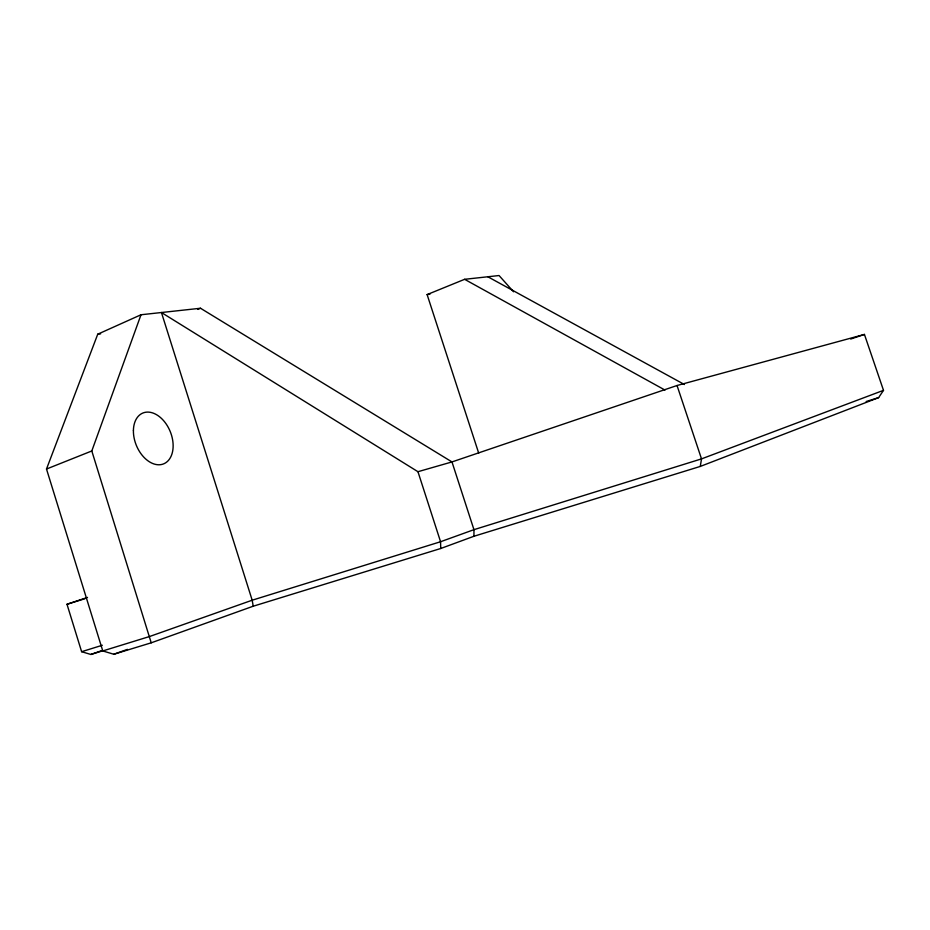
<?xml version="1.0" encoding="UTF-8"?>
<svg xmlns="http://www.w3.org/2000/svg" width="930" height="930" viewBox="0 0 930 930"><rect width="100%" height="100%" fill="white"/><g stroke="black" fill="none" stroke-linecap="round" stroke-linejoin="round"><path stroke-width="1.4" d="M473.951 536.261L473.951 529.67L451.98 461.931L200.508 308.249L141.011 314.759L97.743 334.196L46.5 469.034L102.777 650.942L113.809 654.255L151.218 642.816L253.227 606.209L440.727 548.502L473.951 536.261L700.278 466.43L878.629 397.622L883.5 390.344L864.435 334.428L677.04 385.508L451.98 461.931L417.954 471.708L161.448 312.526L252.181 600.21L253.227 606.209M700.278 466.43L701.511 458.885L677.04 385.508M151.218 642.816L91.803 450.969L141.011 314.759M197.846 309.411L200.508 308.249M478.694 453.108L427.114 294.589L464.616 279.314L499.061 275.536L513.569 291.776M46.5 469.034L91.803 450.969M883.5 390.344L701.511 458.885L473.951 529.67L440.564 541.737L252.181 600.21L149.556 636.515L102.777 650.942M113.809 654.255L127.445 649.373M87.513 597.409L66.995 604.268L81.619 651.698L90.873 654.464L101.835 650.605M850.694 339.043L864.435 334.428M866.179 401.528L878.629 397.622M81.619 651.698L102.323 645.257M66.995 604.268L84.967 598.699M90.873 654.464L103.323 650.616M97.743 334.196L100.614 333.847M427.114 294.589L429.927 294.252M487.843 276.768L684.445 384.532M464.616 279.314L664.973 390.065M417.954 471.708L440.564 541.737L440.727 548.502M133.409 430.404A27.47 18.309 67.8 0 0 162.75 464.186A27.47 18.309 67.8 0 0 163.657 420.72A27.47 18.309 67.8 0 0 133.409 430.404"/></g></svg>
